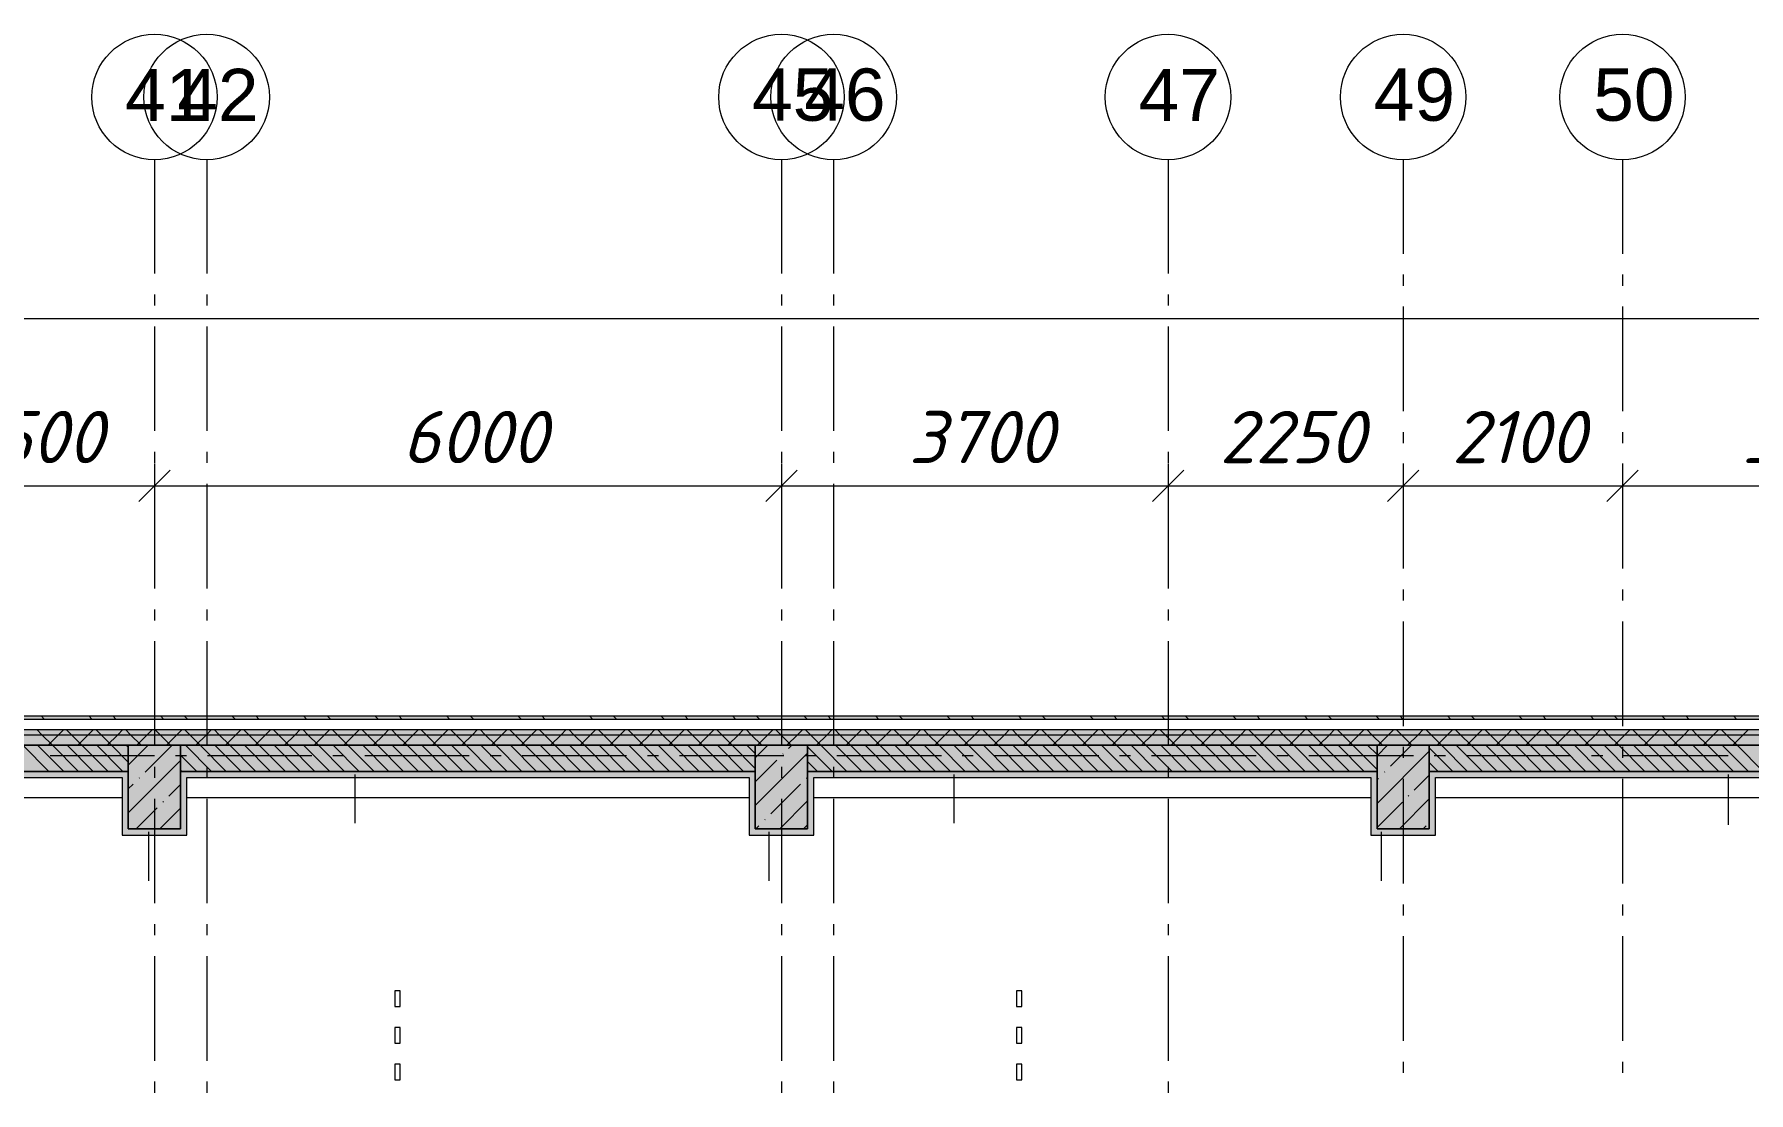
# Model space of a CAD drawing. Header units: millimetres. Extents: x -537608 to 253996, y -217170 to 186033.
# Drawn here: x -309926 to -293519, y -127723 to -117600 of the extents above; entities that cross this region are included whole.
import ezdxf

# ---------------------------------------------------------------- set-up
doc = ezdxf.new("R2010")
doc.units = ezdxf.units.MM
doc.layers.add('PDF _Геометрия', color=7, linetype='Continuous')
doc.layers.add('PDF _Текст', color=7, linetype='Continuous')
doc.layers.add('PDF _Сплошная заливка', color=7, linetype='Continuous', true_color=0xffffff)
doc.styles.add('PDF ArialMT', font='arial.ttf')
doc.styles.add('PDF ISOCPEUR Italic', font='isocpeui.ttf')

msp = doc.modelspace()

# ---------------------------------------------------------------- hatches: boundary and pattern name
at = {"layer": 'PDF _Сплошная заливка', "transparency": 33554559}
h = msp.add_hatch(color=256, dxfattribs=at)
h.paths.add_polyline_path([(-276766.1698, -124149.6224), (-276766.1698, -124122.6244), (-280081.5092, -124122.6244), (-280081.5092, -124149.6224), (-277423.2667, -124149.6224)], flags=0)
h.paths.add_polyline_path([(-281781.5102, -124149.6224), (-281781.5102, -124122.6244), (-282976.5099, -124122.6244), (-282976.5099, -124149.6224), (-282061.2479, -124149.6224)], flags=0)
h.paths.add_polyline_path([(-284676.511, -124149.6224), (-284676.511, -124122.6244), (-288766.5135, -124122.6244), (-288766.5135, -124149.6224), (-285012.6906, -124149.6224)], flags=0)
h.paths.add_polyline_path([(-290466.5125, -124149.6224), (-290466.5125, -124122.6244), (-317511.9667, -124122.6244), (-317511.9667, -124149.6224), (-290493.9411, -124149.6224)], flags=0)
h.paths.add_polyline_path([(-320851.6344, -124149.6224), (-319211.9699, -124149.6224), (-319211.9699, -124122.6244), (-321036.1857, -124122.6244), (-321036.1857, -124149.6224)], flags=0)
h.paths.add_polyline_path([(-322959.8077, -124149.6224), (-322736.1846, -124149.6224), (-322736.1846, -124122.6244), (-324536.1883, -124122.6244), (-324536.1883, -124149.6224), (-323803.077, -124149.6224)], flags=0)
h.paths.add_polyline_path([(-326236.1872, -124149.6224), (-326236.1872, -124122.6244), (-328036.1908, -124122.6244), (-328036.1908, -124149.6224), (-326332.885, -124149.6224)], flags=0)
h.paths.add_polyline_path([(-331441.1878, -124149.6224), (-329736.1897, -124149.6224), (-329736.1897, -124122.6244), (-331441.1878, -124122.6244)], flags=0)
h.paths.add_polyline_path([(-333161.192, -124149.6224), (-333161.192, -124122.6244), (-333373.1891, -124122.6244), (-333373.1891, -124149.6224)], flags=0)
h = msp.add_hatch(color=256, dxfattribs=at)
h.paths.add_polyline_path([(-277423.2667, -124299.6231), (-276766.1698, -124299.6231), (-276766.1698, -124249.6228), (-280081.5092, -124249.6228), (-280081.5092, -124299.6231), (-278266.536, -124299.6231)], flags=0)
h.paths.add_polyline_path([(-281781.5102, -124299.6231), (-281781.5102, -124249.6228), (-282976.5099, -124249.6228), (-282976.5099, -124299.6231), (-282061.2479, -124299.6231)], flags=0)
h.paths.add_polyline_path([(-284676.511, -124299.6231), (-284676.511, -124249.6228), (-288766.5135, -124249.6228), (-288766.5135, -124299.6231), (-285012.6906, -124299.6231)], flags=0)
h.paths.add_polyline_path([(-290493.9411, -124299.6231), (-290466.5125, -124299.6231), (-290466.5125, -124249.6228), (-317511.9667, -124249.6228), (-317511.9667, -124299.6231), (-290915.5758, -124299.6231)], flags=0)
h.paths.add_polyline_path([(-319211.9699, -124299.6231), (-319211.9699, -124249.6228), (-321036.1857, -124249.6228), (-321036.1857, -124299.6231), (-319586.7304, -124299.6231)], flags=0)
h.paths.add_polyline_path([(-326236.1872, -124299.6231), (-326236.1872, -124249.6228), (-328036.1908, -124249.6228), (-328036.1908, -124299.6231), (-326332.885, -124299.6231)], flags=0)
h.paths.add_polyline_path([(-322959.8077, -124299.6231), (-322736.1846, -124299.6231), (-322736.1846, -124249.6228), (-324536.1883, -124249.6228), (-324536.1883, -124299.6231), (-323803.077, -124299.6231)], flags=0)
h.paths.add_polyline_path([(-329736.1897, -124299.6231), (-329736.1897, -124249.6228), (-331441.1878, -124249.6228), (-331441.1878, -124299.6231), (-330127.5969, -124299.6231)], flags=0)
h.paths.add_polyline_path([(-333161.192, -124299.6231), (-333161.192, -124249.6228), (-333373.1891, -124249.6228), (-333373.1891, -124299.6231)], flags=0)
h = msp.add_hatch(color=256, dxfattribs=at)
h.paths.add_polyline_path([(-276766.1698, -124399.6235), (-276766.1698, -124299.6231), (-280081.5092, -124299.6231), (-280081.5092, -124399.6235), (-277423.2667, -124399.6235)], flags=0)
h.paths.add_polyline_path([(-282482.8826, -124399.6235), (-281781.5102, -124399.6235), (-281781.5102, -124299.6231), (-282976.5099, -124299.6231), (-282976.5099, -124399.6235), (-282904.5172, -124399.6235)], flags=0)
h.paths.add_polyline_path([(-284676.511, -124399.6235), (-284676.511, -124299.6231), (-288766.5135, -124299.6231), (-288766.5135, -124399.6235), (-285012.6906, -124399.6235)], flags=0)
h.paths.add_polyline_path([(-290466.5125, -124399.6235), (-290466.5125, -124299.6231), (-317511.9667, -124299.6231), (-317511.9667, -124399.6235), (-290493.9411, -124399.6235)], flags=0)
h.paths.add_polyline_path([(-319211.9699, -124399.6235), (-319211.9699, -124299.6231), (-321036.1857, -124299.6231), (-321036.1857, -124399.6235), (-319586.7304, -124399.6235)], flags=0)
h.paths.add_polyline_path([(-323803.077, -124399.6235), (-322736.1846, -124399.6235), (-322736.1846, -124299.6231), (-324536.1883, -124299.6231), (-324536.1883, -124399.6235), (-324224.7117, -124399.6235)], flags=0)
h.paths.add_polyline_path([(-328036.1908, -124399.6235), (-326236.1872, -124399.6235), (-326236.1872, -124299.6231), (-328036.1908, -124299.6231)], flags=0)
h.paths.add_polyline_path([(-329736.1897, -124399.6235), (-329736.1897, -124299.6231), (-331441.1878, -124299.6231), (-331441.1878, -124399.6235), (-330127.5969, -124399.6235)], flags=0)
h.paths.add_polyline_path([(-333161.192, -124399.6235), (-333161.192, -124299.6231), (-333373.1891, -124299.6231), (-333373.1891, -124399.6235)], flags=0)
h = msp.add_hatch(color=256, dxfattribs=at)
h.paths.add_polyline_path([(-274950.1525, -124649.6246), (-274726.1677, -124649.6246), (-274726.1677, -124399.6235), (-275037.6528, -124399.6235), (-275037.6528, -124649.6246), (-274970.1513, -124649.6246)], flags=0)
h.paths.add_polyline_path([(-272806.1669, -124649.6246), (-272776.1677, -124649.6246), (-272776.1677, -124399.6235), (-272806.1669, -124399.9723)], flags=0)
h.paths.add_polyline_path([(-279721.154, -124649.6246), (-277026.1692, -124649.6246), (-277026.1692, -124399.6235), (-280021.1704, -124399.6235), (-280021.1704, -124649.6246), (-279953.0747, -124649.6246)], flags=0)
h.paths.add_polyline_path([(-276526.1692, -124649.6246), (-276447.6531, -124649.6246), (-276447.6531, -124399.6235), (-276526.1692, -124399.6235)], flags=0)
h.paths.add_polyline_path([(-282061.2479, -124649.6246), (-281841.1708, -124649.6246), (-281841.1708, -124399.6235), (-282916.1712, -124399.6235), (-282916.1712, -124649.6246), (-282876.1715, -124649.6246), (-282876.1715, -124399.9723), (-282376.1714, -124399.9723), (-282376.1714, -124649.6246), (-282316.1707, -124649.6246)], flags=0)
h.paths.add_polyline_path([(-286796.3468, -124649.6246), (-284736.1715, -124649.6246), (-284736.1715, -124399.6235), (-288436.1728, -124399.6235), (-288436.1728, -124649.6246), (-288276.1738, -124649.6246), (-288276.1738, -124399.9723), (-287776.1737, -124399.9723), (-287776.1737, -124649.6246), (-287542.4985, -124649.6246)], flags=0)
h.paths.add_polyline_path([(-288471.1733, -124649.6246), (-288471.1733, -124399.6235), (-288706.1727, -124399.6235), (-288706.1727, -124649.6246), (-288496.1734, -124649.6246)], flags=0)
h.paths.add_polyline_path([(-291076.1754, -124649.6246), (-291026.1752, -124649.6246), (-291026.1752, -124399.6235), (-291076.1754, -124399.6235)], flags=0)
h.paths.add_polyline_path([(-291876.1747, -124649.6246), (-291876.1747, -124399.6235), (-296576.1782, -124399.6235), (-296576.1782, -124649.6246), (-292602.1144, -124649.6246)], flags=0)
h.paths.add_polyline_path([(-297076.1761, -124649.6246), (-297076.1761, -124399.6235), (-302526.1787, -124399.6235), (-302526.1787, -124649.6246), (-299348.2668, -124649.6246)], flags=0)
h.paths.add_polyline_path([(-303026.1809, -124649.6246), (-303026.1809, -124399.6235), (-308526.1794, -124399.6235), (-308526.1794, -124649.6246), (-306094.4213, -124649.6246)], flags=0)
h.paths.add_polyline_path([(-309026.1817, -124649.6246), (-309026.1817, -124399.6235), (-314776.1856, -124399.6235), (-314776.1856, -124649.6246), (-309467.4986, -124649.6246)], flags=0)
msp.add_hatch(color=256, dxfattribs=at).paths.add_polyline_path([(-303026.1809, -125199.6227), (-302526.1787, -125199.6227), (-302526.1787, -124399.6235), (-303026.1809, -124399.6235), (-303026.1809, -124649.6246)])
at = {"layer": 'PDF _Сплошная заливка', "true_color": 0xff7d7d, "transparency": 33554559}
for points in [[(-309086.1802, -124709.6231), (-309026.1817, -124709.6231), (-309026.1817, -124649.6246), (-312136.1808, -124649.6246), (-312136.1808, -124709.6231), (-309467.4986, -124709.6231)], [(-303086.1795, -124709.6231), (-303026.1809, -124709.6231), (-303026.1809, -124649.6246), (-308526.1794, -124649.6246), (-308526.1794, -124709.6231), (-306094.4213, -124709.6231)], [(-297136.1747, -124709.6231), (-297076.1761, -124709.6231), (-297076.1761, -124649.6246), (-302526.1787, -124649.6246), (-302526.1787, -124709.6231), (-299348.2668, -124709.6231)], [(-291936.1753, -124709.6231), (-291876.1747, -124709.6231), (-291876.1747, -124649.6246), (-296576.1782, -124649.6246), (-296576.1782, -124709.6231), (-292602.1144, -124709.6231)]]:
    msp.add_hatch(color=11, dxfattribs=at).paths.add_polyline_path(points)

# ---------------------------------------------------------------- linework, layer by layer
at = {"layer": 'PDF _Геометрия', "color": 253, "lineweight": 9, "true_color": 0xaaaaaa}
for p, q in [((-308776.1806, -118799.7064), (-308776.1806, -119888.2877)), ((-308276.1826, -118799.7064), (-308276.1826, -119888.2877)), ((-302776.1798, -118799.7064), (-302776.1798, -119888.2877)), ((-302276.1776, -118799.7064), (-302276.1776, -119888.2877)), ((-299076.1764, -118799.7064), (-299076.1764, -119888.2877)), ((-296826.175, -118799.7064), (-296826.175, -119698.3798)), ((-294726.1765, -118799.7064), (-294726.1765, -119698.3798)), ((-296826.175, -119898.3764), (-296826.175, -120004.2113)), ((-294726.1765, -119898.3764), (-294726.1765, -120004.2113)), ((-308776.1806, -120088.2886), (-308776.1806, -120194.1192)), ((-308276.1826, -120088.2886), (-308276.1826, -120194.1192)), ((-302776.1798, -120088.2886), (-302776.1798, -120194.1192)), ((-302276.1776, -120088.2886), (-302276.1776, -120194.1192)), ((-299076.1764, -120088.2886), (-299076.1764, -120194.1192)), ((-296826.175, -120204.2122), (-296826.175, -121204.2124)), ((-294726.1765, -120204.2122), (-294726.1765, -121204.2124)), ((-308776.1806, -120394.1201), (-308776.1806, -121394.1202)), ((-308276.1826, -120394.1201), (-308276.1826, -121394.1202)), ((-302776.1798, -120394.1201), (-302776.1798, -121394.1202)), ((-302276.1776, -120394.1201), (-302276.1776, -121394.1202)), ((-299076.1764, -120394.1201), (-299076.1764, -121394.1202)), ((-296826.175, -121404.2132), (-296826.175, -121510.0439)), ((-294726.1765, -121404.2132), (-294726.1765, -121510.0439)), ((-308776.1806, -121594.121), (-308776.1806, -121699.956)), ((-308276.1826, -121594.121), (-308276.1826, -121699.956)), ((-302776.1798, -121594.121), (-302776.1798, -121699.956)), ((-302276.1776, -121594.121), (-302276.1776, -121699.956)), ((-299076.1764, -121594.121), (-299076.1764, -121699.956)), ((-296826.175, -121710.0448), (-296826.175, -122710.0448)), ((-294726.1765, -121710.0448), (-294726.1765, -122710.0448)), ((-308776.1806, -121899.9526), (-308776.1806, -122899.957)), ((-308276.1826, -121899.9526), (-308276.1826, -122899.957)), ((-302776.1798, -121899.9526), (-302776.1798, -122899.957)), ((-302276.1776, -121899.9526), (-302276.1776, -122899.957)), ((-299076.1764, -121899.9526), (-299076.1764, -122899.957)), ((-296826.175, -122910.0457), (-296826.175, -123015.8807)), ((-294726.1765, -122910.0457), (-294726.1765, -123015.8807)), ((-308776.1806, -123099.9536), (-308776.1806, -123205.7885)), ((-308276.1826, -123099.9536), (-308276.1826, -123205.7885)), ((-302776.1798, -123099.9536), (-302776.1798, -123205.7885)), ((-302276.1776, -123099.9536), (-302276.1776, -123205.7885)), ((-299076.1764, -123099.9536), (-299076.1764, -123205.7885)), ((-296826.175, -123215.8816), (-296826.175, -124215.8817)), ((-294726.1765, -123215.8816), (-294726.1765, -124215.8817)), ((-308776.1806, -123405.7894), (-308776.1806, -124405.7895)), ((-308276.1826, -123405.7894), (-308276.1826, -124405.7895)), ((-302776.1798, -123405.7894), (-302776.1798, -124405.7895)), ((-302276.1776, -123405.7894), (-302276.1776, -124405.7895)), ((-299076.1764, -123405.7894), (-299076.1764, -124405.7895)), ((-308774.6132, -124499.6239), (-309774.6133, -124499.6239)), ((-308468.7774, -124499.6239), (-308574.6123, -124499.6239)), ((-307268.7763, -124499.6239), (-308268.7765, -124499.6239)), ((-306962.9448, -124499.6239), (-307068.7754, -124499.6239)), ((-305762.9438, -124499.6239), (-306762.9439, -124499.6239)), ((-305457.108, -124499.6239), (-305562.9429, -124499.6239)), ((-304257.1113, -124499.6239), (-305257.1114, -124499.6239)), ((-303951.2754, -124499.6239), (-304057.1104, -124499.6239)), ((-302751.2744, -124499.6239), (-303751.2746, -124499.6239)), ((-302445.4429, -124499.6239), (-302551.2735, -124499.6239)), ((-301245.4419, -124499.6239), (-302245.442, -124499.6239)), ((-300939.6104, -124499.6239), (-301045.441, -124499.6239)), ((-299739.6094, -124499.6239), (-300739.6095, -124499.6239)), ((-299433.7735, -124499.6239), (-299539.6085, -124499.6239)), ((-298233.7726, -124499.6239), (-299233.7726, -124499.6239)), ((-297927.941, -124499.6239), (-298033.776, -124499.6239)), ((-296727.94, -124499.6239), (-297727.9402, -124499.6239)), ((-296826.175, -124415.8783), (-296826.175, -124521.7132)), ((-296422.1085, -124499.6239), (-296527.9391, -124499.6239)), ((-295222.1075, -124499.6239), (-296222.1076, -124499.6239)), ((-294916.2716, -124499.6239), (-295022.1066, -124499.6239)), ((-294726.1765, -124415.8783), (-294726.1765, -124521.7132)), ((-293716.2728, -124499.6239), (-294716.2729, -124499.6239)), ((-308776.1806, -124605.7904), (-308776.1806, -124711.621)), ((-308276.1826, -124605.7904), (-308276.1826, -124711.621)), ((-302776.1798, -124605.7904), (-302776.1798, -124711.621)), ((-302276.1776, -124605.7904), (-302276.1776, -124711.621)), ((-299076.1764, -124605.7904), (-299076.1764, -124711.621)), ((-296826.175, -124721.7141), (-296826.175, -125721.7143)), ((-294726.1765, -124721.7141), (-294726.1765, -125721.7143)), ((-308776.1806, -124911.6219), (-308776.1806, -125911.6221)), ((-308276.1826, -124911.6219), (-308276.1826, -125911.6221)), ((-302776.1798, -124911.6219), (-302776.1798, -125911.6221)), ((-302276.1776, -124911.6219), (-302276.1776, -125911.6221)), ((-299076.1764, -124911.6219), (-299076.1764, -125911.6221)), ((-296826.175, -125921.7151), (-296826.175, -126027.5458)), ((-294726.1765, -125921.7151), (-294726.1765, -126027.5458)), ((-308776.1806, -126111.623), (-308776.1806, -126217.4579)), ((-308276.1826, -126111.623), (-308276.1826, -126217.4579)), ((-302776.1798, -126111.623), (-302776.1798, -126217.4579)), ((-302276.1776, -126111.623), (-302276.1776, -126217.4579)), ((-299076.1764, -126111.623), (-299076.1764, -126217.4579)), ((-296826.175, -126227.5466), (-296826.175, -127227.5468)), ((-294726.1765, -126227.5466), (-294726.1765, -127227.5468)), ((-308776.1806, -126417.4545), (-308776.1806, -127417.4589)), ((-308276.1826, -126417.4545), (-308276.1826, -127417.4589)), ((-302776.1798, -126417.4545), (-302776.1798, -127417.4589)), ((-302276.1776, -126417.4545), (-302276.1776, -127417.4589)), ((-299076.1764, -126417.4545), (-299076.1764, -127417.4589)), ((-296826.175, -127427.5477), (-296826.175, -127533.3826)), ((-294726.1765, -127427.5477), (-294726.1765, -127533.3826)), ((-308776.1806, -127617.4555), (-308776.1806, -127723.2905)), ((-308276.1826, -127617.4555), (-308276.1826, -127723.2905)), ((-302776.1798, -127617.4555), (-302776.1798, -127723.2905)), ((-302276.1776, -127617.4555), (-302276.1776, -127723.2905)), ((-299076.1764, -127617.4555), (-299076.1764, -127723.2905))]:
    msp.add_line(p, q, dxfattribs=at)
at = {"layer": 'PDF _Геометрия', "lineweight": 9}
for p, q in [((-368366.2047, -120317.3973), (-264386.1644, -120317.3973)), ((-308776.1806, -121705.2652), (-308776.1806, -121917.3959)), ((-302776.1798, -121705.2652), (-302776.1798, -121917.3959)), ((-299076.1764, -121705.2652), (-299076.1764, -121917.3959)), ((-296826.175, -121705.2652), (-296826.175, -121917.3959)), ((-294726.1765, -121705.2652), (-294726.1765, -121917.3959)), ((-311276.183, -121917.3959), (-308776.1806, -121917.3959)), ((-308776.1806, -121917.3959), (-302776.1798, -121917.3959)), ((-308776.1806, -121917.3959), (-308776.1806, -122157.3986)), ((-302776.1798, -121917.3959), (-299076.1764, -121917.3959)), ((-302776.1798, -121917.3959), (-302776.1798, -122157.3986)), ((-299076.1764, -121917.3959), (-296826.175, -121917.3959)), ((-299076.1764, -121917.3959), (-299076.1764, -122157.3986)), ((-296826.175, -121917.3959), (-294726.1765, -121917.3959)), ((-296826.175, -121917.3959), (-296826.175, -122157.3986)), ((-294726.1765, -121917.3959), (-291176.1737, -121917.3959)), ((-294726.1765, -121917.3959), (-294726.1765, -122157.3986)), ((-290466.5125, -124122.6244), (-317511.9667, -124122.6244)), ((-317511.9667, -124149.6224), (-290466.5125, -124149.6224)), ((-317511.9667, -124249.6228), (-290466.5125, -124249.6228)), ((-317511.9667, -124299.6231), (-290466.5125, -124299.6231)), ((-309853.0239, -124299.6231), (-309903.0241, -124249.6228)), ((-309753.0235, -124399.6235), (-309853.0239, -124299.6231)), ((-309793.6239, -124399.6235), (-309693.6234, -124299.6231)), ((-309693.6234, -124299.6231), (-309643.6232, -124249.6228)), ((-309570.1816, -124299.6231), (-309620.1819, -124249.6228)), ((-309470.1812, -124399.6235), (-309570.1816, -124299.6231)), ((-309510.7816, -124399.6235), (-309410.7812, -124299.6231)), ((-309410.7812, -124299.6231), (-309360.781, -124249.6228)), ((-309287.3393, -124299.6231), (-309337.3396, -124249.6228)), ((-309187.3389, -124399.6235), (-309287.3393, -124299.6231)), ((-309227.9393, -124399.6235), (-309127.9389, -124299.6231)), ((-309127.9389, -124299.6231), (-309077.9386, -124249.6228)), ((-309004.4971, -124299.6231), (-309054.4973, -124249.6228)), ((-308904.4966, -124399.6235), (-309004.4971, -124299.6231)), ((-308945.0971, -124399.6235), (-308845.0966, -124299.6231)), ((-308845.0966, -124299.6231), (-308795.0964, -124249.6228)), ((-308721.6548, -124299.6231), (-308771.655, -124249.6228)), ((-308621.6544, -124399.6235), (-308721.6548, -124299.6231)), ((-308662.2547, -124399.6235), (-308562.2543, -124299.6231)), ((-308562.2543, -124299.6231), (-308512.2541, -124249.6228)), ((-308438.8125, -124299.6231), (-308488.8127, -124249.6228)), ((-308338.8121, -124399.6235), (-308438.8125, -124299.6231)), ((-308379.4125, -124399.6235), (-308279.4121, -124299.6231)), ((-308279.4121, -124299.6231), (-308229.4118, -124249.6228)), ((-308155.966, -124299.6231), (-308205.9662, -124249.6228)), ((-308055.9698, -124399.6235), (-308155.966, -124299.6231)), ((-308096.5659, -124399.6235), (-307996.5654, -124299.6231)), ((-307996.5654, -124299.6231), (-307946.5695, -124249.6228)), ((-307873.1237, -124299.6231), (-307923.1239, -124249.6228)), ((-307773.1232, -124399.6235), (-307873.1237, -124299.6231)), ((-307813.7237, -124399.6235), (-307713.7232, -124299.6231)), ((-307713.7232, -124299.6231), (-307663.723, -124249.6228)), ((-307590.2814, -124299.6231), (-307640.2816, -124249.6228)), ((-307490.281, -124399.6235), (-307590.2814, -124299.6231)), ((-307530.8813, -124399.6235), (-307430.8809, -124299.6231)), ((-307430.8809, -124299.6231), (-307380.8807, -124249.6228)), ((-307307.4391, -124299.6231), (-307357.4393, -124249.6228)), ((-307207.4386, -124399.6235), (-307307.4391, -124299.6231)), ((-307248.0391, -124399.6235), (-307148.0386, -124299.6231)), ((-307148.0386, -124299.6231), (-307098.0384, -124249.6228)), ((-307024.5969, -124299.6231), (-307074.5971, -124249.6228)), ((-306924.5964, -124399.6235), (-307024.5969, -124299.6231)), ((-306965.1968, -124399.6235), (-306865.1964, -124299.6231)), ((-306865.1964, -124299.6231), (-306815.1961, -124249.6228)), ((-306741.7545, -124299.6231), (-306791.7548, -124249.6228)), ((-306641.7541, -124399.6235), (-306741.7545, -124299.6231)), ((-306682.3545, -124399.6235), (-306582.3541, -124299.6231)), ((-306582.3541, -124299.6231), (-306532.3539, -124249.6228)), ((-306458.9123, -124299.6231), (-306508.9125, -124249.6228)), ((-306358.9119, -124399.6235), (-306458.9123, -124299.6231)), ((-306399.5123, -124399.6235), (-306299.5118, -124299.6231)), ((-306299.5118, -124299.6231), (-306249.5116, -124249.6228)), ((-306176.07, -124299.6231), (-306226.0702, -124249.6228)), ((-306076.0695, -124399.6235), (-306176.07, -124299.6231)), ((-306116.67, -124399.6235), (-306016.6695, -124299.6231)), ((-306016.6695, -124299.6231), (-305966.6693, -124249.6228)), ((-305893.2234, -124299.6231), (-305943.2237, -124249.6228)), ((-305793.2273, -124399.6235), (-305893.2234, -124299.6231)), ((-305833.8234, -124399.6235), (-305733.823, -124299.6231)), ((-305733.823, -124299.6231), (-305683.8271, -124249.6228)), ((-305610.3811, -124299.6231), (-305660.3813, -124249.6228)), ((-305510.3807, -124399.6235), (-305610.3811, -124299.6231)), ((-305550.9811, -124399.6235), (-305450.9807, -124299.6231)), ((-305450.9807, -124299.6231), (-305400.9804, -124249.6228)), ((-305327.5389, -124299.6231), (-305377.5391, -124249.6228)), ((-305227.5384, -124399.6235), (-305327.5389, -124299.6231)), ((-305268.1389, -124399.6235), (-305168.1384, -124299.6231)), ((-305168.1384, -124299.6231), (-305118.1382, -124249.6228)), ((-305044.6965, -124299.6231), (-305094.6968, -124249.6228)), ((-304944.6961, -124399.6235), (-305044.6965, -124299.6231)), ((-304985.2965, -124399.6235), (-304885.2961, -124299.6231)), ((-304885.2961, -124299.6231), (-304835.2959, -124249.6228)), ((-304761.8543, -124299.6231), (-304811.8545, -124249.6228)), ((-304661.8539, -124399.6235), (-304761.8543, -124299.6231)), ((-304702.4543, -124399.6235), (-304602.4539, -124299.6231)), ((-304602.4539, -124299.6231), (-304552.4536, -124249.6228)), ((-304479.012, -124299.6231), (-304529.0122, -124249.6228)), ((-304379.0116, -124399.6235), (-304479.012, -124299.6231)), ((-304419.612, -124399.6235), (-304319.6115, -124299.6231)), ((-304319.6115, -124299.6231), (-304269.6113, -124249.6228)), ((-304196.1697, -124299.6231), (-304246.17, -124249.6228)), ((-304096.1693, -124399.6235), (-304196.1697, -124299.6231)), ((-304136.7697, -124399.6235), (-304036.7693, -124299.6231)), ((-304036.7693, -124299.6231), (-303986.7691, -124249.6228)), ((-303913.3275, -124299.6231), (-303963.3234, -124249.6228)), ((-303813.327, -124399.6235), (-303913.3275, -124299.6231)), ((-303853.9274, -124399.6235), (-303753.927, -124299.6231)), ((-303753.927, -124299.6231), (-303703.9267, -124249.6228)), ((-303630.4809, -124299.6231), (-303680.4811, -124249.6228)), ((-303530.4847, -124399.6235), (-303630.4809, -124299.6231)), ((-303571.0809, -124399.6235), (-303471.0804, -124299.6231)), ((-303471.0804, -124299.6231), (-303421.0845, -124249.6228)), ((-303347.6386, -124299.6231), (-303397.6388, -124249.6228)), ((-303247.6382, -124399.6235), (-303347.6386, -124299.6231)), ((-303288.2386, -124399.6235), (-303188.2381, -124299.6231)), ((-303188.2381, -124299.6231), (-303138.2379, -124249.6228)), ((-303064.7963, -124299.6231), (-303114.7965, -124249.6228)), ((-302964.7959, -124399.6235), (-303064.7963, -124299.6231)), ((-303005.3963, -124399.6235), (-302905.3959, -124299.6231)), ((-302905.3959, -124299.6231), (-302855.3957, -124249.6228)), ((-302781.9541, -124299.6231), (-302831.9543, -124249.6228)), ((-302681.9536, -124399.6235), (-302781.9541, -124299.6231)), ((-302722.554, -124399.6235), (-302622.5536, -124299.6231)), ((-302622.5536, -124299.6231), (-302572.5533, -124249.6228)), ((-302499.1118, -124299.6231), (-302549.112, -124249.6228)), ((-302399.1113, -124399.6235), (-302499.1118, -124299.6231)), ((-302439.7118, -124399.6235), (-302339.7113, -124299.6231)), ((-302339.7113, -124299.6231), (-302289.7111, -124249.6228)), ((-302216.2695, -124299.6231), (-302266.2697, -124249.6228)), ((-302116.2691, -124399.6235), (-302216.2695, -124299.6231)), ((-302156.8694, -124399.6235), (-302056.869, -124299.6231)), ((-302056.869, -124299.6231), (-302006.8688, -124249.6228)), ((-301933.4272, -124299.6231), (-301983.4274, -124249.6228)), ((-301833.4267, -124399.6235), (-301933.4272, -124299.6231)), ((-301874.0272, -124399.6235), (-301774.0268, -124299.6231)), ((-301774.0268, -124299.6231), (-301724.0265, -124249.6228)), ((-301650.585, -124299.6231), (-301700.5809, -124249.6228)), ((-301550.5845, -124399.6235), (-301650.585, -124299.6231)), ((-301591.1806, -124399.6235), (-301491.1845, -124299.6231)), ((-301491.1845, -124299.6231), (-301441.1843, -124249.6228)), ((-301367.7383, -124299.6231), (-301417.7386, -124249.6228)), ((-301267.7379, -124399.6235), (-301367.7383, -124299.6231)), ((-301308.3383, -124399.6235), (-301208.3379, -124299.6231)), ((-301208.3379, -124299.6231), (-301158.342, -124249.6228)), ((-301084.8961, -124299.6231), (-301134.8963, -124249.6228)), ((-300984.8957, -124399.6235), (-301084.8961, -124299.6231)), ((-301025.4961, -124399.6235), (-300925.4956, -124299.6231)), ((-300925.4956, -124299.6231), (-300875.4954, -124249.6228)), ((-300802.0538, -124299.6231), (-300852.054, -124249.6228)), ((-300702.0533, -124399.6235), (-300802.0538, -124299.6231)), ((-300742.6538, -124399.6235), (-300642.6533, -124299.6231)), ((-300642.6533, -124299.6231), (-300592.6531, -124249.6228)), ((-300519.2115, -124299.6231), (-300569.2118, -124249.6228)), ((-300419.2111, -124399.6235), (-300519.2115, -124299.6231)), ((-300459.8115, -124399.6235), (-300359.8111, -124299.6231)), ((-300359.8111, -124299.6231), (-300309.8109, -124249.6228)), ((-300236.3692, -124299.6231), (-300286.3694, -124249.6228)), ((-300136.3688, -124399.6235), (-300236.3692, -124299.6231)), ((-300176.9692, -124399.6235), (-300076.9688, -124299.6231)), ((-300076.9688, -124299.6231), (-300026.9685, -124249.6228)), ((-299953.527, -124299.6231), (-300003.5272, -124249.6228)), ((-299853.5265, -124399.6235), (-299953.527, -124299.6231)), ((-299894.127, -124399.6235), (-299794.1265, -124299.6231)), ((-299794.1265, -124299.6231), (-299744.1263, -124249.6228)), ((-299670.6847, -124299.6231), (-299720.6849, -124249.6228)), ((-299570.6842, -124399.6235), (-299670.6847, -124299.6231)), ((-299611.2846, -124399.6235), (-299511.2842, -124299.6231)), ((-299511.2842, -124299.6231), (-299461.284, -124249.6228)), ((-299387.8424, -124299.6231), (-299437.8383, -124249.6228)), ((-299287.842, -124399.6235), (-299387.8424, -124299.6231)), ((-299328.4381, -124399.6235), (-299228.442, -124299.6231)), ((-299228.442, -124299.6231), (-299178.4417, -124249.6228)), ((-299104.9958, -124299.6231), (-299154.996, -124249.6228)), ((-299004.9954, -124399.6235), (-299104.9958, -124299.6231)), ((-299045.5958, -124399.6235), (-298945.5953, -124299.6231)), ((-298945.5953, -124299.6231), (-298895.5951, -124249.6228)), ((-298822.1535, -124299.6231), (-298872.1538, -124249.6228)), ((-298722.1531, -124399.6235), (-298822.1535, -124299.6231)), ((-298762.7536, -124399.6235), (-298662.7531, -124299.6231)), ((-298662.7531, -124299.6231), (-298612.7529, -124249.6228)), ((-298539.3113, -124299.6231), (-298589.3115, -124249.6228)), ((-298439.3108, -124399.6235), (-298539.3113, -124299.6231)), ((-298479.9112, -124399.6235), (-298379.9108, -124299.6231)), ((-298379.9108, -124299.6231), (-298329.9106, -124249.6228)), ((-298256.469, -124299.6231), (-298306.4692, -124249.6228)), ((-298156.4685, -124399.6235), (-298256.469, -124299.6231)), ((-298197.069, -124399.6235), (-298097.0685, -124299.6231)), ((-298097.0685, -124299.6231), (-298047.0683, -124249.6228)), ((-297973.6267, -124299.6231), (-298023.6269, -124249.6228)), ((-297873.6263, -124399.6235), (-297973.6267, -124299.6231)), ((-297914.2267, -124399.6235), (-297814.2262, -124299.6231)), ((-297814.2262, -124299.6231), (-297764.226, -124249.6228)), ((-297690.7844, -124299.6231), (-297740.7846, -124249.6228)), ((-297590.784, -124399.6235), (-297690.7844, -124299.6231)), ((-297631.3844, -124399.6235), (-297531.384, -124299.6231)), ((-297531.384, -124299.6231), (-297481.3838, -124249.6228)), ((-297407.9422, -124299.6231), (-297457.9424, -124249.6228)), ((-297307.9417, -124399.6235), (-297407.9422, -124299.6231)), ((-297348.5421, -124399.6235), (-297248.5417, -124299.6231)), ((-297248.5417, -124299.6231), (-297198.5415, -124249.6228)), ((-297125.0999, -124299.6231), (-297175.0958, -124249.6228)), ((-297025.0994, -124399.6235), (-297125.0999, -124299.6231)), ((-297065.6956, -124399.6235), (-296965.6994, -124299.6231)), ((-296965.6994, -124299.6231), (-296915.6992, -124249.6228)), ((-296842.2533, -124299.6231), (-296892.2535, -124249.6228)), ((-296742.2529, -124399.6235), (-296842.2533, -124299.6231)), ((-296782.8532, -124399.6235), (-296682.8528, -124299.6231)), ((-296682.8528, -124299.6231), (-296632.8526, -124249.6228)), ((-296559.411, -124299.6231), (-296609.4112, -124249.6228)), ((-296459.4106, -124399.6235), (-296559.411, -124299.6231)), ((-296500.011, -124399.6235), (-296400.0106, -124299.6231)), ((-296400.0106, -124299.6231), (-296350.0103, -124249.6228)), ((-296276.5688, -124299.6231), (-296326.569, -124249.6228)), ((-296176.5683, -124399.6235), (-296276.5688, -124299.6231)), ((-296217.1687, -124399.6235), (-296117.1683, -124299.6231)), ((-296117.1683, -124299.6231), (-296067.1681, -124249.6228)), ((-295993.7264, -124299.6231), (-296043.7267, -124249.6228)), ((-295893.726, -124399.6235), (-295993.7264, -124299.6231)), ((-295934.3264, -124399.6235), (-295834.326, -124299.6231)), ((-295834.326, -124299.6231), (-295784.3258, -124249.6228)), ((-295710.8842, -124299.6231), (-295760.8844, -124249.6228)), ((-295610.8838, -124399.6235), (-295710.8842, -124299.6231)), ((-295651.4842, -124399.6235), (-295551.4837, -124299.6231)), ((-295551.4837, -124299.6231), (-295501.4835, -124249.6228)), ((-295428.0419, -124299.6231), (-295478.0421, -124249.6228)), ((-295328.0414, -124399.6235), (-295428.0419, -124299.6231)), ((-295368.6419, -124399.6235), (-295268.6414, -124299.6231)), ((-295268.6414, -124299.6231), (-295218.6412, -124249.6228)), ((-295145.1996, -124299.6231), (-295195.1999, -124249.6228)), ((-295045.1992, -124399.6235), (-295145.1996, -124299.6231)), ((-295085.7996, -124399.6235), (-294985.7992, -124299.6231)), ((-294985.7992, -124299.6231), (-294935.7968, -124249.6228)), ((-294862.3552, -124299.6231), (-294912.3554, -124249.6228)), ((-294762.3547, -124399.6235), (-294862.3552, -124299.6231)), ((-294802.9552, -124399.6235), (-294702.9547, -124299.6231)), ((-294702.9547, -124299.6231), (-294652.9545, -124249.6228)), ((-294579.5129, -124299.6231), (-294629.5132, -124249.6228)), ((-294479.5125, -124399.6235), (-294579.5129, -124299.6231)), ((-294520.1129, -124399.6235), (-294420.1125, -124299.6231)), ((-294420.1125, -124299.6231), (-294370.1123, -124249.6228)), ((-294296.6685, -124299.6231), (-294346.6687, -124249.6228)), ((-294196.6702, -124399.6235), (-294296.6685, -124299.6231)), ((-294237.2685, -124399.6235), (-294137.2702, -124299.6231)), ((-294137.2702, -124299.6231), (-294087.2699, -124249.6228)), ((-294013.8262, -124299.6231), (-294063.8264, -124249.6228)), ((-293913.8258, -124399.6235), (-294013.8262, -124299.6231)), ((-293954.4262, -124399.6235), (-293854.4258, -124299.6231)), ((-293854.4258, -124299.6231), (-293804.4255, -124249.6228)), ((-293730.9839, -124299.6231), (-293780.9841, -124249.6228)), ((-293630.9835, -124399.6235), (-293730.9839, -124299.6231)), ((-293671.5839, -124399.6235), (-293571.5834, -124299.6231)), ((-293571.5834, -124299.6231), (-293521.5832, -124249.6228)), ((-309026.1817, -124399.6235), (-314776.1856, -124399.6235)), ((-314776.1856, -124399.6235), (-290466.5125, -124399.6235)), ((-309785.8689, -124649.6246), (-310035.8658, -124399.6235)), ((-309644.4457, -124649.6246), (-309894.4468, -124399.6235)), ((-309503.0267, -124649.6246), (-309753.0235, -124399.6235)), ((-309361.6033, -124649.6246), (-309611.6045, -124399.6235)), ((-309220.1801, -124649.6246), (-309470.1812, -124399.6235)), ((-309078.7611, -124649.6246), (-309328.7622, -124399.6235)), ((-309026.1817, -124560.7808), (-309187.3389, -124399.6235)), ((-309026.1817, -124419.3574), (-309045.9156, -124399.6235)), ((-309026.1817, -124590.2547), (-308835.5504, -124399.6235)), ((-309026.1817, -124399.6235), (-309026.1817, -124649.6246)), ((-308526.1794, -124399.6235), (-309026.1817, -124399.6235)), ((-309026.1817, -124649.6246), (-309026.1817, -124399.6235)), ((-308865.6057, -124657.7757), (-308607.4535, -124399.6235)), ((-303026.1809, -124399.6235), (-308526.1794, -124399.6235)), ((-308526.1794, -124399.6235), (-308526.1794, -124649.6246)), ((-308526.1794, -124649.6246), (-308526.1794, -124399.6235)), ((-308371.6533, -124649.6246), (-308526.1794, -124495.0941)), ((-308230.2299, -124649.6246), (-308480.231, -124399.6235)), ((-308088.811, -124649.6246), (-308338.8121, -124399.6235)), ((-307947.3877, -124649.6246), (-308197.3888, -124399.6235)), ((-307805.9687, -124649.6246), (-308055.9698, -124399.6235)), ((-307664.5454, -124649.6246), (-307914.5465, -124399.6235)), ((-307523.1264, -124649.6246), (-307773.1232, -124399.6235)), ((-307381.7031, -124649.6246), (-307631.7042, -124399.6235)), ((-307240.2842, -124649.6246), (-307490.281, -124399.6235)), ((-307098.8609, -124649.6246), (-307348.8619, -124399.6235)), ((-306957.4375, -124649.6246), (-307207.4386, -124399.6235)), ((-306816.0186, -124649.6246), (-307066.0197, -124399.6235)), ((-306674.5953, -124649.6246), (-306924.5964, -124399.6235)), ((-306533.1763, -124649.6246), (-306783.1731, -124399.6235)), ((-306391.753, -124649.6246), (-306641.7541, -124399.6235)), ((-306250.334, -124649.6246), (-306500.3308, -124399.6235)), ((-306108.9107, -124649.6246), (-306358.9119, -124399.6235)), ((-305967.4875, -124649.6246), (-306217.4885, -124399.6235)), ((-305826.0684, -124649.6246), (-306076.0695, -124399.6235)), ((-305684.6451, -124649.6246), (-305934.6463, -124399.6235)), ((-305543.2262, -124649.6246), (-305793.2273, -124399.6235)), ((-305401.8029, -124649.6246), (-305651.804, -124399.6235)), ((-305260.3839, -124649.6246), (-305510.3807, -124399.6235)), ((-305118.9606, -124649.6246), (-305368.9617, -124399.6235)), ((-304977.5373, -124649.6246), (-305227.5384, -124399.6235)), ((-304836.1183, -124649.6246), (-305086.1195, -124399.6235)), ((-304694.695, -124649.6246), (-304944.6961, -124399.6235)), ((-304553.276, -124649.6246), (-304803.2771, -124399.6235)), ((-304411.8527, -124649.6246), (-304661.8539, -124399.6235)), ((-304270.4338, -124649.6246), (-304520.4306, -124399.6235)), ((-304129.0105, -124649.6246), (-304379.0116, -124399.6235)), ((-303987.5915, -124649.6246), (-304237.5883, -124399.6235)), ((-303846.1682, -124649.6246), (-304096.1693, -124399.6235)), ((-303704.7449, -124649.6246), (-303954.746, -124399.6235)), ((-303563.326, -124649.6246), (-303813.327, -124399.6235)), ((-303421.9026, -124649.6246), (-303671.9037, -124399.6235)), ((-303280.4836, -124649.6246), (-303530.4847, -124399.6235)), ((-303139.0604, -124649.6246), (-303389.0615, -124399.6235)), ((-303026.1809, -124621.085), (-303247.6382, -124399.6235)), ((-303026.1809, -124479.6618), (-303106.2191, -124399.6235)), ((-303026.1809, -124520.8133), (-302904.9868, -124399.6235)), ((-303026.1809, -124649.6246), (-303026.1809, -124399.6235)), ((-303026.1809, -124399.6235), (-303026.1809, -124649.6246)), ((-302526.1787, -124399.6235), (-303026.1809, -124399.6235)), ((-303026.1809, -124977.0115), (-302526.1787, -124477.0136)), ((-302763.9683, -124486.7019), (-302759.2231, -124481.9611)), ((-302706.9408, -124429.6744), (-302676.8898, -124399.6235)), ((-297076.1761, -124399.6235), (-302526.1787, -124399.6235)), ((-302526.1787, -124399.6235), (-302526.1787, -124649.6246)), ((-302526.1787, -124649.6246), (-302526.1787, -124399.6235)), ((-302290.5335, -124649.6246), (-302526.1787, -124413.9751)), ((-302149.1102, -124649.6246), (-302399.1113, -124399.6235)), ((-302007.6912, -124649.6246), (-302257.688, -124399.6235)), ((-301866.268, -124649.6246), (-302116.2691, -124399.6235)), ((-301724.849, -124649.6246), (-301974.8457, -124399.6235)), ((-301583.4256, -124649.6246), (-301833.4267, -124399.6235)), ((-301442.0024, -124649.6246), (-301692.0035, -124399.6235)), ((-301300.5834, -124649.6246), (-301550.5845, -124399.6235)), ((-301159.1601, -124649.6246), (-301409.1612, -124399.6235)), ((-301017.7411, -124649.6246), (-301267.7379, -124399.6235)), ((-300876.3178, -124649.6246), (-301126.3189, -124399.6235)), ((-300734.8988, -124649.6246), (-300984.8957, -124399.6235)), ((-300593.4756, -124649.6246), (-300843.4767, -124399.6235)), ((-300452.0522, -124649.6246), (-300702.0533, -124399.6235)), ((-300310.6332, -124649.6246), (-300560.6344, -124399.6235)), ((-300169.21, -124649.6246), (-300419.2111, -124399.6235)), ((-300027.791, -124649.6246), (-300277.7921, -124399.6235)), ((-299886.3677, -124649.6246), (-300136.3688, -124399.6235)), ((-299744.9487, -124649.6246), (-299994.9455, -124399.6235)), ((-299603.5254, -124649.6246), (-299853.5265, -124399.6235)), ((-299462.1064, -124649.6246), (-299712.1033, -124399.6235)), ((-299320.6831, -124649.6246), (-299570.6842, -124399.6235)), ((-299179.2598, -124649.6246), (-299429.2609, -124399.6235)), ((-299037.8409, -124649.6246), (-299287.842, -124399.6235)), ((-298896.4176, -124649.6246), (-299146.4187, -124399.6235)), ((-298754.9986, -124649.6246), (-299004.9954, -124399.6235)), ((-298613.5753, -124649.6246), (-298863.5764, -124399.6235)), ((-298472.1563, -124649.6246), (-298722.1531, -124399.6235)), ((-298330.733, -124649.6246), (-298580.7341, -124399.6235)), ((-298189.3098, -124649.6246), (-298439.3108, -124399.6235)), ((-298047.8907, -124649.6246), (-298297.8918, -124399.6235)), ((-297906.4674, -124649.6246), (-298156.4685, -124399.6235)), ((-297765.0485, -124649.6246), (-298015.0496, -124399.6235)), ((-297623.6252, -124649.6246), (-297873.6263, -124399.6235)), ((-297482.2062, -124649.6246), (-297732.2029, -124399.6235)), ((-297340.7829, -124649.6246), (-297590.784, -124399.6235)), ((-297199.3639, -124649.6246), (-297449.3607, -124399.6235)), ((-297076.1761, -124631.389), (-297307.9417, -124399.6235)), ((-297076.1761, -124489.9658), (-297166.5184, -124399.6235)), ((-297076.1761, -124501.3764), (-296974.4232, -124399.6235)), ((-297076.1761, -124649.6246), (-297076.1761, -124399.6235)), ((-297076.1761, -124399.6235), (-297076.1761, -124649.6246)), ((-296576.1782, -124399.6235), (-297076.1761, -124399.6235)), ((-297076.1761, -124957.5746), (-296576.1782, -124457.5724)), ((-296947.451, -124600.7482), (-296746.3262, -124399.6235)), ((-291876.1747, -124399.6235), (-296576.1782, -124399.6235)), ((-296576.1782, -124399.6235), (-296576.1782, -124649.6246)), ((-296576.1782, -124649.6246), (-296576.1782, -124399.6235)), ((-296350.8328, -124649.6246), (-296576.1782, -124424.2791)), ((-296209.4137, -124649.6246), (-296459.4106, -124399.6235)), ((-296067.9905, -124649.6246), (-296317.9916, -124399.6235)), ((-295926.5672, -124649.6246), (-296176.5683, -124399.6235)), ((-295785.1482, -124649.6246), (-296035.1493, -124399.6235)), ((-295643.7249, -124649.6246), (-295893.726, -124399.6235)), ((-295502.3059, -124649.6246), (-295752.307, -124399.6235)), ((-295360.8826, -124649.6246), (-295610.8838, -124399.6235)), ((-295219.4637, -124649.6246), (-295469.4605, -124399.6235)), ((-295078.0403, -124649.6246), (-295328.0414, -124399.6235)), ((-294936.6192, -124649.6246), (-295186.6182, -124399.6235)), ((-294795.1981, -124649.6246), (-295045.1992, -124399.6235)), ((-294653.777, -124649.6246), (-294903.7759, -124399.6235)), ((-294512.3558, -124649.6246), (-294762.3547, -124399.6235)), ((-294370.9346, -124649.6246), (-294620.9336, -124399.6235)), ((-294229.5114, -124649.6246), (-294479.5125, -124399.6235)), ((-294088.0903, -124649.6246), (-294338.0914, -124399.6235)), ((-293946.6691, -124649.6246), (-294196.6702, -124399.6235)), ((-293805.2479, -124649.6246), (-294055.249, -124399.6235)), ((-293663.8268, -124649.6246), (-293913.8258, -124399.6235)), ((-293522.4057, -124649.6246), (-293772.4047, -124399.6235)), ((-293380.9846, -124649.6246), (-293630.9835, -124399.6235)), ((-309026.1817, -124649.6246), (-312136.1808, -124649.6246)), ((-312136.1808, -124649.6246), (-309026.1817, -124649.6246)), ((-309026.1817, -125046.4529), (-308526.1794, -124546.4507)), ((-309026.1817, -124649.6246), (-309026.1817, -125199.6227)), ((-309026.1817, -124709.6231), (-309026.1817, -124649.6246)), ((-308513.0766, -124649.6246), (-308526.1794, -124636.5174)), ((-308526.1794, -124649.6246), (-303026.1809, -124649.6246)), ((-308526.1794, -125199.6227), (-308526.1794, -124649.6246)), ((-303026.1809, -124649.6246), (-308526.1794, -124649.6246)), ((-308526.1794, -124649.6246), (-308526.1794, -124709.6231)), ((-306859.4911, -124679.6238), (-306859.4911, -125145.773)), ((-303026.1809, -124748.9146), (-302820.9914, -124543.7251)), ((-303026.1809, -124649.6246), (-303026.1809, -125199.6227)), ((-303026.1809, -124709.6231), (-303026.1809, -124649.6246)), ((-302431.9525, -124649.6246), (-302526.1787, -124555.3984)), ((-302526.1787, -124649.6246), (-297076.1761, -124649.6246)), ((-302526.1787, -125199.6227), (-302526.1787, -124649.6246)), ((-297076.1761, -124649.6246), (-302526.1787, -124649.6246)), ((-302526.1787, -124649.6246), (-302526.1787, -124709.6231)), ((-301124.6698, -124679.6238), (-301124.6698, -125145.773)), ((-297076.1761, -124649.6246), (-297076.1761, -125199.6227)), ((-297076.1761, -124709.6231), (-297076.1761, -124649.6246)), ((-297004.4784, -124657.7757), (-296999.7376, -124653.0349)), ((-296719.354, -124828.8495), (-296576.1782, -124685.6694)), ((-296492.2561, -124649.6246), (-296576.1782, -124565.7024)), ((-296576.1782, -124649.6246), (-291876.1747, -124649.6246)), ((-296576.1782, -125199.6227), (-296576.1782, -124649.6246)), ((-291876.1747, -124649.6246), (-296576.1782, -124649.6246)), ((-296576.1782, -124649.6246), (-296576.1782, -124709.6231)), ((-293717.1081, -124679.6238), (-293717.1081, -125161.9245)), ((-312136.1808, -124709.6231), (-309086.1802, -124709.6231)), ((-309086.1802, -124709.6231), (-309086.1802, -125259.6256)), ((-309026.1817, -125199.6227), (-309026.1817, -124709.6231)), ((-309026.1817, -124818.3517), (-308979.652, -124771.8263)), ((-308922.6288, -124714.7988), (-308917.888, -124710.058)), ((-308637.5044, -124885.8726), (-308526.1794, -124774.5476)), ((-308526.1794, -124709.6231), (-308526.1794, -125199.6227)), ((-308466.1809, -125259.6256), (-308466.1809, -124709.6231)), ((-308466.1809, -124709.6231), (-303086.1795, -124709.6231)), ((-303086.1795, -124709.6231), (-303086.1795, -125259.6256)), ((-303026.1809, -125199.6227), (-303026.1809, -124709.6231)), ((-302878.0146, -125056.9464), (-302592.8945, -124771.8263)), ((-302535.867, -124714.7988), (-302531.1262, -124710.058)), ((-302526.1787, -124709.6231), (-302526.1787, -125199.6227)), ((-302466.1802, -125259.6256), (-302466.1802, -124709.6231)), ((-302466.1802, -124709.6231), (-297136.1747, -124709.6231)), ((-297136.1747, -124709.6231), (-297136.1747, -125259.6256)), ((-297076.1761, -125199.6227), (-297076.1761, -124709.6231)), ((-297076.1761, -124729.4734), (-297061.5016, -124714.7988)), ((-296576.1782, -124709.6231), (-296576.1782, -125199.6227)), ((-296516.1754, -125259.6256), (-296516.1754, -124709.6231)), ((-296516.1754, -124709.6231), (-291936.1753, -124709.6231)), ((-308951.2545, -125199.6227), (-308751.5551, -124999.9232)), ((-308723.1576, -125199.6227), (-308526.1794, -125002.6489)), ((-308694.5319, -124942.9001), (-308689.7867, -124938.155)), ((-302792.594, -125199.6227), (-302526.1787, -124933.2075)), ((-297076.1761, -125185.6716), (-296833.4046, -124942.9001)), ((-296862.0304, -125199.6227), (-296576.1782, -124913.7706)), ((-296776.3772, -124885.8726), (-296771.6364, -124881.1318)), ((-303020.6909, -125199.6227), (-302992.0652, -125170.997)), ((-302935.0421, -125113.9739), (-302930.3012, -125109.2288)), ((-302564.497, -125199.6227), (-302526.1787, -125161.3087)), ((-296633.9334, -125199.6227), (-296605.3034, -125170.997)), ((-309086.1802, -125259.6256), (-309026.1817, -125259.6256)), ((-309026.1817, -125199.6227), (-308526.1794, -125199.6227)), ((-308526.1794, -125199.6227), (-309026.1817, -125199.6227)), ((-309026.1817, -125259.6256), (-308526.1794, -125259.6256)), ((-308834.3275, -125229.622), (-308834.3275, -125695.7755)), ((-308526.1794, -125259.6256), (-308466.1809, -125259.6256)), ((-303086.1795, -125259.6256), (-303026.1809, -125259.6256)), ((-303026.1809, -125199.6227), (-302526.1787, -125199.6227)), ((-302526.1787, -125199.6227), (-303026.1809, -125199.6227)), ((-303026.1809, -125259.6256), (-302526.1787, -125259.6256)), ((-302897.1371, -125229.622), (-302897.1371, -125695.7755)), ((-302526.1787, -125259.6256), (-302466.1802, -125259.6256)), ((-297136.1747, -125259.6256), (-297076.1761, -125259.6256)), ((-297076.1761, -125199.6227), (-296576.1782, -125199.6227)), ((-296576.1782, -125199.6227), (-297076.1761, -125199.6227)), ((-297076.1761, -125259.6256), (-296576.1782, -125259.6256)), ((-297037.578, -125229.622), (-297037.578, -125695.7755)), ((-296576.1782, -125259.6256), (-296516.1754, -125259.6256))]:
    msp.add_line(p, q, dxfattribs=at)
at = {"layer": 'PDF _Геометрия', "lineweight": 20}
for p, q in [((-308626.1799, -121767.3952), (-308776.1806, -121917.3959)), ((-302626.1792, -121767.3952), (-302776.1798, -121917.3959)), ((-298926.1757, -121767.3952), (-299076.1764, -121917.3959)), ((-296676.1786, -121767.3952), (-296826.175, -121917.3959)), ((-294576.1758, -121767.3952), (-294726.1765, -121917.3959)), ((-308776.1806, -121917.3959), (-308926.1812, -122067.3965)), ((-302776.1798, -121917.3959), (-302926.1805, -122067.3965)), ((-299076.1764, -121917.3959), (-299226.177, -122067.3965)), ((-296826.175, -121917.3959), (-296976.1757, -122067.3965)), ((-294726.1765, -121917.3959), (-294876.175, -122067.3965))]:
    msp.add_line(p, q, dxfattribs=at)
at = {"layer": 'PDF _Геометрия', "color": 8, "lineweight": 9, "true_color": 0x787878}
for p, q in [((-309829.9528, -124149.6224), (-309856.9552, -124122.6244)), ((-309373.7547, -124149.6224), (-309400.757, -124122.6244)), ((-309145.6577, -124149.6224), (-309172.6558, -124122.6244)), ((-308689.4595, -124149.6224), (-308716.4619, -124122.6244)), ((-308461.3626, -124149.6224), (-308488.3606, -124122.6244)), ((-308005.1644, -124149.6224), (-308032.1624, -124122.6244)), ((-307777.0674, -124149.6224), (-307804.0655, -124122.6244)), ((-307320.8693, -124149.6224), (-307347.8673, -124122.6244)), ((-307092.768, -124149.6224), (-307119.7704, -124122.6244)), ((-306636.5741, -124149.6224), (-306663.5722, -124122.6244)), ((-306408.4728, -124149.6224), (-306435.4752, -124122.6244)), ((-305952.2789, -124149.6224), (-305979.277, -124122.6244)), ((-305724.1777, -124149.6224), (-305751.1801, -124122.6244)), ((-305267.9795, -124149.6224), (-305294.9819, -124122.6244)), ((-305039.8826, -124149.6224), (-305066.8807, -124122.6244)), ((-304583.6843, -124149.6224), (-304610.6867, -124122.6244)), ((-304355.5874, -124149.6224), (-304382.5854, -124122.6244)), ((-303899.3892, -124149.6224), (-303926.3916, -124122.6244)), ((-303671.2923, -124149.6224), (-303698.2903, -124122.6244)), ((-303215.0941, -124149.6224), (-303242.0922, -124122.6244)), ((-302986.9972, -124149.6224), (-303013.9952, -124122.6244)), ((-302530.7989, -124149.6224), (-302557.797, -124122.6244)), ((-302302.6977, -124149.6224), (-302329.7, -124122.6244)), ((-301846.5038, -124149.6224), (-301873.5019, -124122.6244)), ((-301618.4026, -124149.6224), (-301645.4049, -124122.6244)), ((-301162.2087, -124149.6224), (-301189.2068, -124122.6244)), ((-300934.1074, -124149.6224), (-300961.1098, -124122.6244)), ((-300477.9092, -124149.6224), (-300504.9116, -124122.6244)), ((-300249.8123, -124149.6224), (-300276.8103, -124122.6244)), ((-299793.6141, -124149.6224), (-299820.6165, -124122.6244)), ((-299565.5172, -124149.6224), (-299592.5152, -124122.6244)), ((-299109.3189, -124149.6224), (-299136.3213, -124122.6244)), ((-298881.222, -124149.6224), (-298908.2201, -124122.6244)), ((-298425.0238, -124149.6224), (-298452.0219, -124122.6244)), ((-298196.9269, -124149.6224), (-298223.9249, -124122.6244)), ((-297740.7287, -124149.6224), (-297767.7267, -124122.6244)), ((-297512.6275, -124149.6224), (-297539.6298, -124122.6244)), ((-297056.4335, -124149.6224), (-297083.4316, -124122.6244)), ((-296828.3323, -124149.6224), (-296855.3346, -124122.6244)), ((-296372.1341, -124149.6224), (-296399.1364, -124122.6244)), ((-296144.0372, -124149.6224), (-296171.0395, -124122.6244)), ((-295687.839, -124149.6224), (-295714.8413, -124122.6244)), ((-295459.742, -124149.6224), (-295486.7401, -124122.6244)), ((-295003.5438, -124149.6224), (-295030.5462, -124122.6244)), ((-294775.4469, -124149.6224), (-294802.4449, -124122.6244)), ((-294319.2487, -124149.6224), (-294346.2489, -124122.6244)), ((-294091.1496, -124149.6224), (-294118.1498, -124122.6244)), ((-293634.9536, -124149.6224), (-293661.9538, -124122.6244))]:
    msp.add_line(p, q, dxfattribs=at)
at = {"layer": 'PDF _Геометрия', "color": 9, "lineweight": 9, "true_color": 0xc0c0c0}
for p, q in [((-314716.1827, -124899.6214), (-309086.1802, -124899.6214)), ((-308466.1809, -124899.6214), (-303086.1795, -124899.6214)), ((-302466.1802, -124899.6214), (-297136.1747, -124899.6214)), ((-296516.1754, -124899.6214), (-291936.1753, -124899.6214)), ((-306426.0194, -126749.6253), (-306476.0197, -126749.6253)), ((-306476.0197, -126749.6253), (-306476.0197, -126899.6259)), ((-306426.0194, -126899.6259), (-306426.0194, -126749.6253)), ((-300476.019, -126749.6253), (-300526.0192, -126749.6253)), ((-300526.0192, -126749.6253), (-300526.0192, -126899.6259)), ((-300476.019, -126899.6259), (-300476.019, -126749.6253)), ((-306476.0197, -126899.6259), (-306426.0194, -126899.6259)), ((-300526.0192, -126899.6259), (-300476.019, -126899.6259)), ((-306426.0194, -127099.6225), (-306476.0197, -127099.6225)), ((-306476.0197, -127099.6225), (-306476.0197, -127249.6231)), ((-306426.0194, -127249.6231), (-306426.0194, -127099.6225)), ((-300476.019, -127099.6225), (-300526.0192, -127099.6225)), ((-300526.0192, -127099.6225), (-300526.0192, -127249.6231)), ((-300476.019, -127249.6231), (-300476.019, -127099.6225)), ((-306476.0197, -127249.6231), (-306426.0194, -127249.6231)), ((-300526.0192, -127249.6231), (-300476.019, -127249.6231)), ((-306426.0194, -127449.624), (-306476.0197, -127449.624)), ((-306476.0197, -127449.624), (-306476.0197, -127599.6247)), ((-306426.0194, -127599.6247), (-306426.0194, -127449.624)), ((-300476.019, -127449.624), (-300526.0192, -127449.624)), ((-300526.0192, -127449.624), (-300526.0192, -127599.6247)), ((-300476.019, -127599.6247), (-300476.019, -127449.624)), ((-306476.0197, -127599.6247), (-306426.0194, -127599.6247)), ((-300526.0192, -127599.6247), (-300476.019, -127599.6247))]:
    msp.add_line(p, q, dxfattribs=at)
at = {"layer": 'PDF _Геометрия', "lineweight": 20}
for centre, radius in [((-308776.1831, -118199.7076), 600), ((-308276.1813, -118199.7084), 599.9997), ((-302776.1795, -118199.7071), 599.9987), ((-302276.1802, -118199.7076), 600), ((-299076.179, -118199.7076), 600), ((-296826.1777, -118199.7076), 600), ((-294726.177, -118199.7076), 600)]:
    msp.add_circle(centre, radius, dxfattribs=at)
at = {"layer": 'PDF _Сплошная заливка', "lineweight": 35, "transparency": 33554559}
for points in [[(-308526.1794, -125199.6227), (-308526.1794, -124399.6235), (-309026.1817, -125199.6227), (-309026.1817, -124399.6235)], [(-296576.1782, -125199.6227), (-296576.1782, -124399.6235), (-297076.1761, -125199.6227), (-297076.1761, -124399.6235)]]:
    msp.add_solid(points, dxfattribs=at)
at = {"layer": 'PDF _Сплошная заливка', "color": 11, "lineweight": 35, "true_color": 0xff7d7d, "transparency": 33554559}
for points in [[(-309026.1817, -125259.6256), (-309026.1817, -124709.6231), (-309086.1802, -125259.6256), (-309086.1802, -124709.6231)], [(-308466.1809, -125259.6256), (-308466.1809, -124709.6231), (-308526.1794, -125259.6256), (-308526.1794, -124709.6231)], [(-303026.1809, -125259.6256), (-303026.1809, -124709.6231), (-303086.1795, -125259.6256), (-303086.1795, -124709.6231)], [(-302466.1802, -125259.6256), (-302466.1802, -124709.6231), (-302526.1787, -125259.6256), (-302526.1787, -124709.6231)], [(-297076.1761, -125259.6256), (-297076.1761, -124709.6231), (-297136.1747, -125259.6256), (-297136.1747, -124709.6231)], [(-296516.1754, -125259.6256), (-296516.1754, -124709.6231), (-296576.1782, -125259.6256), (-296576.1782, -124709.6231)], [(-308526.1794, -125259.6256), (-308526.1794, -125199.6227), (-309026.1817, -125259.6256), (-309026.1817, -125199.6227)], [(-303026.1809, -125259.6256), (-302526.1787, -125259.6256), (-303026.1809, -125199.6227), (-302526.1787, -125199.6227)], [(-296576.1782, -125259.6256), (-296576.1782, -125199.6227), (-297076.1761, -125259.6256), (-297076.1761, -125199.6227)]]:
    msp.add_solid(points, dxfattribs=at)

# ---------------------------------------------------------------- texts
at = {"layer": 'PDF _Текст', "char_height": 500, "attachment_point": 4}
for s, insert, style in [('41', (-309056.6244, -118180.3163), 'PDF ArialMT'), ('42', (-308556.6265, -118180.3163), 'PDF ArialMT'), ('45', (-303056.6237, -118180.3163), 'PDF ArialMT'), ('46', (-302556.6215, -118180.3163), 'PDF ArialMT'), ('47', (-299356.6203, -118180.3163), 'PDF ArialMT'), ('49', (-297106.6189, -118180.3163), 'PDF ArialMT'), ('50', (-295006.6182, -118180.3163), 'PDF ArialMT'), ('2500', (-310658.2548, -121451.8839), 'PDF ISOCPEUR Italic'), ('6000', (-306408.2576, -121451.8839), 'PDF ISOCPEUR Italic'), ('3700', (-301558.2576, -121451.8839), 'PDF ISOCPEUR Italic'), ('2250', (-298583.2531, -121451.8839), 'PDF ISOCPEUR Italic'), ('2100', (-296360.366, -121451.8839), 'PDF ISOCPEUR Italic'), ('3550', (-293583.2482, -121451.8839), 'PDF ISOCPEUR Italic')]:
    msp.add_mtext(s, dxfattribs=dict(at, insert=insert, style=style))

doc.saveas('drawing.dxf')
